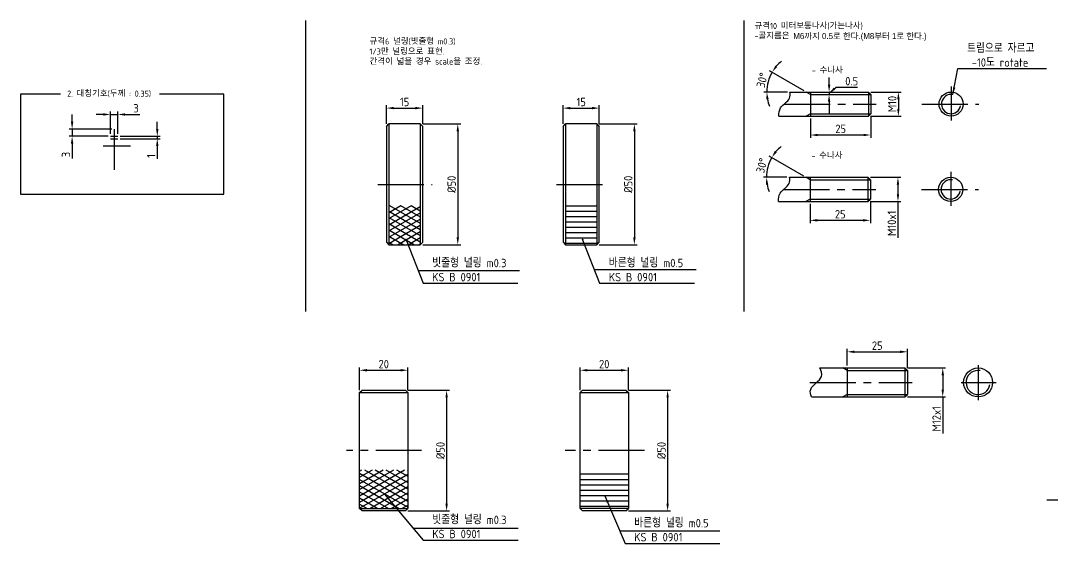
# Model space of a CAD drawing. Header units: millimetres. Extents: x 0 to 10991, y 0 to 768.
# Drawn here: x 769.2 to 1197, y 200.2 to 416.7 of the extents above; entities that cross this region are included whole.
import ezdxf

# ---------------------------------------------------------------- set-up
doc = ezdxf.new("R2010")
doc.units = ezdxf.units.MM
doc.linetypes.add('CENTER2', pattern=[28.575, 19.05, -3.175, 3.175, -3.175])
for name, color, linetype in [('가는실선', 7, 'Continuous'), ('문자', 2, 'Continuous'), ('외형선', 3, 'Continuous'), ('중심선', 7, 'CENTER2')]:
    doc.layers.add(name, color=color, linetype=linetype)
doc.styles.get("Standard").update_dxf_attribs({"font": 'isocp.shx', "bigfont": 'whgtxt.shx'})
doc.dimstyles.new('ISO-25', dxfattribs={"dimtxt": 3.5, "dimasz": 3, "dimexe": 1.2, "dimexo": 1, "dimgap": 0.8, "dimtad": 1, "dimdec": 3, "dimdsep": 46, "dimtxsty": 'Standard', "dimcen": 0, "dimclrd": 7, "dimclre": 7, "dimclrt": 2, "dimadec": 0, "dimazin": 2, "dimtfac": 1, "dimtdec": 3, "dimtmove": 0, "dimatfit": 3, "dimfxl": 0, "dimlwd": -1, "dimlwe": -1, "dimarcsym": 0})

# ---------------------------------------------------------------- blocks, each defined once
blk = doc.blocks.new('*D4')
at = {"layer": 'Defpoints', "color": 0}
for p in [(809.51, 377.82), (806.51, 368.78), (809.51, 368.78)]:
    blk.add_point(p, dxfattribs=at)
at = {"layer": '외형선', "color": 7}
for p, q in [((803.51, 377.82), (800.51, 377.82)), ((806.51, 369.78), (806.51, 379.02)), ((806.51, 377.82), (809.51, 377.82)), ((809.51, 369.78), (809.51, 379.02)), ((812.51, 377.82), (818.66, 377.82))]:
    blk.add_line(p, q, dxfattribs=at)
for points in [[(803.51, 378.32), (803.51, 377.32), (806.51, 377.82)], [(812.51, 378.32), (812.51, 377.32), (809.51, 377.82)]]:
    blk.add_solid(points, dxfattribs=at)
at = {"layer": '외형선', "color": 2, "insert": (817.08, 380.37), "char_height": 3.5, "attachment_point": 5}
blk.add_mtext('3', dxfattribs=at)
blk = doc.blocks.new('*D5')
at = {"layer": 'Defpoints', "color": 0}
for p in [(809.51, 368.78), (809.51, 367.78), (825.89, 367.78)]:
    blk.add_point(p, dxfattribs=at)
at = {"layer": '외형선', "color": 7}
for p, q in [((825.89, 371.78), (825.89, 374.78)), ((810.51, 368.78), (827.09, 368.78)), ((825.89, 368.78), (825.89, 367.78)), ((810.51, 367.78), (827.09, 367.78)), ((825.89, 364.78), (825.89, 359.48))]:
    blk.add_line(p, q, dxfattribs=at)
for points in [[(825.39, 371.78), (826.39, 371.78), (825.89, 368.78)], [(825.39, 364.78), (826.39, 364.78), (825.89, 367.78)]]:
    blk.add_solid(points, dxfattribs=at)
at = {"layer": '외형선', "color": 2, "insert": (823.34, 360.63), "char_height": 3.5, "attachment_point": 5, "rotation": 90}
blk.add_mtext('1', dxfattribs=at)
blk = doc.blocks.new('*D6')
at = {"layer": 'Defpoints', "color": 0}
for p in [(790.57, 368.78), (806.51, 368.78), (808.01, 371.78)]:
    blk.add_point(p, dxfattribs=at)
at = {"layer": '외형선', "color": 7}
for p, q in [((790.57, 374.78), (790.57, 377.78)), ((807.01, 371.78), (789.37, 371.78)), ((805.51, 368.78), (789.37, 368.78)), ((790.57, 371.78), (790.57, 368.78)), ((790.57, 365.78), (790.57, 359.64))]:
    blk.add_line(p, q, dxfattribs=at)
for points in [[(790.07, 374.78), (791.07, 374.78), (790.57, 371.78)], [(790.07, 365.78), (791.07, 365.78), (790.57, 368.78)]]:
    blk.add_solid(points, dxfattribs=at)
at = {"layer": '외형선', "color": 2, "insert": (788.02, 361.21), "char_height": 3.5, "attachment_point": 5, "rotation": 90}
blk.add_mtext('3', dxfattribs=at)
blk = doc.blocks.new('*D7')
at = {"layer": 'Defpoints', "color": 0}
for p in [(934.93, 373.88), (934.93, 323.88), (950.48, 323.88)]:
    blk.add_point(p, dxfattribs=at)
at = {"layer": '외형선', "color": 7}
for p, q in [((935.93, 373.88), (951.68, 373.88)), ((950.48, 370.88), (950.48, 326.88)), ((935.93, 323.88), (951.68, 323.88))]:
    blk.add_line(p, q, dxfattribs=at)
for points in [[(949.98, 370.88), (950.98, 370.88), (950.48, 373.88)], [(949.98, 326.88), (950.98, 326.88), (950.48, 323.88)]]:
    blk.add_solid(points, dxfattribs=at)
at = {"layer": '외형선', "color": 2, "insert": (947.93, 348.88), "char_height": 3.5, "attachment_point": 5, "rotation": 90}
blk.add_mtext('%%C50', dxfattribs=at)
blk = doc.blocks.new('*D8')
at = {"layer": 'Defpoints', "color": 0}
for p in [(935.93, 380.45), (920.93, 372.88), (935.93, 372.88)]:
    blk.add_point(p, dxfattribs=at)
at = {"layer": '외형선', "color": 7}
for p, q in [((920.93, 373.88), (920.93, 381.65)), ((935.93, 373.88), (935.93, 381.65)), ((923.93, 380.45), (932.93, 380.45))]:
    blk.add_line(p, q, dxfattribs=at)
for points in [[(923.93, 380.95), (923.93, 379.95), (920.93, 380.45)], [(932.93, 380.95), (932.93, 379.95), (935.93, 380.45)]]:
    blk.add_solid(points, dxfattribs=at)
at = {"layer": '외형선', "color": 2, "insert": (928.43, 383), "char_height": 3.5, "attachment_point": 5}
blk.add_mtext('15', dxfattribs=at)
blk = doc.blocks.new('*D10')
at = {"layer": 'Defpoints', "color": 0}
for p in [(1008.16, 373.88), (1008.16, 323.88), (1023.71, 323.88)]:
    blk.add_point(p, dxfattribs=at)
at = {"layer": '외형선', "color": 7}
for p, q in [((1009.16, 373.88), (1024.91, 373.88)), ((1023.71, 370.88), (1023.71, 326.88)), ((1009.16, 323.88), (1024.91, 323.88))]:
    blk.add_line(p, q, dxfattribs=at)
for points in [[(1023.21, 370.88), (1024.21, 370.88), (1023.71, 373.88)], [(1023.21, 326.88), (1024.21, 326.88), (1023.71, 323.88)]]:
    blk.add_solid(points, dxfattribs=at)
at = {"layer": '외형선', "color": 2, "insert": (1021.16, 348.88), "char_height": 3.5, "attachment_point": 5, "rotation": 90}
blk.add_mtext('%%C50', dxfattribs=at)
blk = doc.blocks.new('*D11')
at = {"layer": 'Defpoints', "color": 0}
for p in [(1009.16, 380.45), (994.16, 372.88), (1009.16, 372.88)]:
    blk.add_point(p, dxfattribs=at)
at = {"layer": '외형선', "color": 7}
for p, q in [((994.16, 373.88), (994.16, 381.65)), ((1009.16, 373.88), (1009.16, 381.65)), ((997.16, 380.45), (1006.16, 380.45))]:
    blk.add_line(p, q, dxfattribs=at)
for points in [[(997.16, 380.95), (997.16, 379.95), (994.16, 380.45)], [(1006.16, 380.95), (1006.16, 379.95), (1009.16, 380.45)]]:
    blk.add_solid(points, dxfattribs=at)
at = {"layer": '외형선', "color": 2, "insert": (1001.66, 383), "char_height": 3.5, "attachment_point": 5}
blk.add_mtext('15', dxfattribs=at)
blk = doc.blocks.new('*D12')
at = {"layer": 'Defpoints', "color": 0}
for p in [(1120.72, 387.12), (1120.72, 377.12), (1133.16, 377.12)]:
    blk.add_point(p, dxfattribs=at)
at = {"layer": '외형선', "color": 7}
for p, q in [((1121.72, 387.12), (1134.36, 387.12)), ((1133.16, 384.12), (1133.16, 380.12)), ((1121.72, 377.12), (1134.36, 377.12))]:
    blk.add_line(p, q, dxfattribs=at)
for points in [[(1132.66, 384.12), (1133.66, 384.12), (1133.16, 387.12)], [(1132.66, 380.12), (1133.66, 380.12), (1133.16, 377.12)]]:
    blk.add_solid(points, dxfattribs=at)
at = {"layer": '외형선', "color": 2, "insert": (1130.61, 382.12), "char_height": 3.5, "attachment_point": 5, "rotation": 90}
blk.add_mtext('M10', dxfattribs=at)
blk = doc.blocks.new('*D13')
at = {"layer": 'Defpoints', "color": 0}
for p in [(1096.72, 377.12), (1121.72, 378.26), (1096.72, 369.31)]:
    blk.add_point(p, dxfattribs=at)
at = {"layer": '외형선', "color": 7}
for p, q in [((1121.72, 377.26), (1121.72, 368.11)), ((1096.72, 376.12), (1096.72, 368.11)), ((1118.72, 369.31), (1099.72, 369.31))]:
    blk.add_line(p, q, dxfattribs=at)
for points in [[(1099.72, 369.81), (1099.72, 368.81), (1096.72, 369.31)], [(1118.72, 369.81), (1118.72, 368.81), (1121.72, 369.31)]]:
    blk.add_solid(points, dxfattribs=at)
at = {"layer": '외형선', "color": 2, "insert": (1109.22, 371.86), "char_height": 3.5, "attachment_point": 5}
blk.add_mtext('25', dxfattribs=at)
blk = doc.blocks.new('*D14')
at = {"layer": 'Defpoints', "color": 0}
for p in [(1079.6, 392.72), (1088.14, 387.12), (1094.99, 387.12), (1096.72, 386.12), (1120.72, 387.12)]:
    blk.add_point(p, dxfattribs=at)
at = {"layer": '외형선', "color": 7}
for p, q in [((1094.12, 387.62), (1079.76, 395.91)), ((1087.14, 387.12), (1077.41, 387.12))]:
    blk.add_line(p, q, dxfattribs=at)
for start, end in [(128.9779, 139.4889), (150, 180), (190.5111, 201.0221)]:
    blk.add_arc((1094.99, 387.12), 16.38, start, end, dxfattribs=at)
for points in [[(1082.94, 397.47), (1082.13, 398.04), (1080.8, 395.31)], [(1078.39, 384.08), (1079.38, 384.18), (1078.61, 387.12)]]:
    blk.add_solid(points, dxfattribs=at)
at = {"layer": '외형선', "color": 2, "insert": (1076.7, 392.02), "char_height": 3.5, "attachment_point": 5, "rotation": 75}
blk.add_mtext('30°', dxfattribs=at)
blk = doc.blocks.new('*D15')
at = {"layer": 'Defpoints', "color": 0}
for p in [(1120.56, 351.78), (1120.56, 341.78), (1132.99, 341.78)]:
    blk.add_point(p, dxfattribs=at)
at = {"layer": '외형선', "color": 7}
for p, q in [((1121.56, 351.78), (1134.19, 351.78)), ((1132.99, 348.78), (1132.99, 344.78)), ((1121.56, 341.78), (1134.19, 341.78)), ((1132.99, 341.78), (1132.99, 326.68))]:
    blk.add_line(p, q, dxfattribs=at)
for points in [[(1132.49, 348.78), (1133.49, 348.78), (1132.99, 351.78)], [(1132.49, 344.78), (1133.49, 344.78), (1132.99, 341.78)]]:
    blk.add_solid(points, dxfattribs=at)
at = {"layer": '외형선', "color": 2, "insert": (1130.44, 332.73), "char_height": 3.5, "attachment_point": 5, "rotation": 90}
blk.add_mtext('M10x1', dxfattribs=at)
blk = doc.blocks.new('*D16')
at = {"layer": 'Defpoints', "color": 0}
for p in [(1121.56, 342.92), (1096.56, 341.78), (1096.56, 333.97)]:
    blk.add_point(p, dxfattribs=at)
at = {"layer": '외형선', "color": 7}
for p, q in [((1096.56, 340.78), (1096.56, 332.77)), ((1121.56, 341.92), (1121.56, 332.77)), ((1118.56, 333.97), (1099.56, 333.97))]:
    blk.add_line(p, q, dxfattribs=at)
for points in [[(1099.56, 334.47), (1099.56, 333.47), (1096.56, 333.97)], [(1118.56, 334.47), (1118.56, 333.47), (1121.56, 333.97)]]:
    blk.add_solid(points, dxfattribs=at)
at = {"layer": '외형선', "color": 2, "insert": (1109.06, 336.52), "char_height": 3.5, "attachment_point": 5}
blk.add_mtext('25', dxfattribs=at)
blk = doc.blocks.new('*D17')
at = {"layer": 'Defpoints', "color": 0}
for p in [(1079.44, 357.38), (1087.98, 351.78), (1094.82, 351.78), (1096.56, 350.78), (1120.56, 351.78)]:
    blk.add_point(p, dxfattribs=at)
at = {"layer": '외형선', "color": 7}
for p, q in [((1093.96, 352.28), (1079.6, 360.57)), ((1086.98, 351.78), (1077.25, 351.78))]:
    blk.add_line(p, q, dxfattribs=at)
for start, end in [(128.9779, 139.4889), (150, 180), (190.5111, 201.0221)]:
    blk.add_arc((1094.82, 351.78), 16.38, start, end, dxfattribs=at)
for points in [[(1082.78, 362.13), (1081.96, 362.71), (1080.64, 359.97)], [(1078.22, 348.75), (1079.22, 348.84), (1078.45, 351.78)]]:
    blk.add_solid(points, dxfattribs=at)
at = {"layer": '외형선', "color": 2, "insert": (1076.54, 356.68), "char_height": 3.5, "attachment_point": 5, "rotation": 75}
blk.add_mtext('30°', dxfattribs=at)
blk = doc.blocks.new('*D44')
at = {"layer": 'Defpoints', "color": 0}
for p in [(929.78, 271.88), (909.78, 262.62), (929.78, 262.62)]:
    blk.add_point(p, dxfattribs=at)
at = {"layer": '외형선', "color": 7}
for p, q in [((909.78, 263.62), (909.78, 273.08)), ((912.78, 271.88), (926.78, 271.88)), ((929.78, 263.62), (929.78, 273.08))]:
    blk.add_line(p, q, dxfattribs=at)
for points in [[(912.78, 272.38), (912.78, 271.38), (909.78, 271.88)], [(926.78, 272.38), (926.78, 271.38), (929.78, 271.88)]]:
    blk.add_solid(points, dxfattribs=at)
at = {"layer": '외형선', "color": 2, "insert": (919.78, 274.43), "char_height": 3.5, "attachment_point": 5}
blk.add_mtext('20', dxfattribs=at)
blk = doc.blocks.new('*D45')
at = {"layer": 'Defpoints', "color": 0}
for p in [(928.78, 263.62), (928.78, 213.62), (945.85, 213.62)]:
    blk.add_point(p, dxfattribs=at)
at = {"layer": '외형선', "color": 7}
for p, q in [((929.78, 263.62), (947.05, 263.62)), ((945.85, 260.62), (945.85, 216.62)), ((929.78, 213.62), (947.05, 213.62))]:
    blk.add_line(p, q, dxfattribs=at)
for points in [[(945.35, 260.62), (946.35, 260.62), (945.85, 263.62)], [(945.35, 216.62), (946.35, 216.62), (945.85, 213.62)]]:
    blk.add_solid(points, dxfattribs=at)
at = {"layer": '외형선', "color": 2, "insert": (943.3, 238.62), "char_height": 3.5, "attachment_point": 5, "rotation": 90}
blk.add_mtext('%%C50', dxfattribs=at)
blk = doc.blocks.new('*D46')
at = {"layer": 'Defpoints', "color": 0}
for p in [(1021.2, 271.88), (1001.2, 262.62), (1021.2, 262.62)]:
    blk.add_point(p, dxfattribs=at)
at = {"layer": '외형선', "color": 7}
for p, q in [((1001.2, 263.62), (1001.2, 273.08)), ((1004.2, 271.88), (1018.2, 271.88)), ((1021.2, 263.62), (1021.2, 273.08))]:
    blk.add_line(p, q, dxfattribs=at)
for points in [[(1004.2, 272.38), (1004.2, 271.38), (1001.2, 271.88)], [(1018.2, 272.38), (1018.2, 271.38), (1021.2, 271.88)]]:
    blk.add_solid(points, dxfattribs=at)
at = {"layer": '외형선', "color": 2, "insert": (1011.2, 274.43), "char_height": 3.5, "attachment_point": 5}
blk.add_mtext('20', dxfattribs=at)
blk = doc.blocks.new('*D47')
at = {"layer": 'Defpoints', "color": 0}
for p in [(1020.2, 263.62), (1020.2, 213.62), (1037.48, 213.62)]:
    blk.add_point(p, dxfattribs=at)
at = {"layer": '외형선', "color": 7}
for p, q in [((1021.2, 263.62), (1038.68, 263.62)), ((1037.48, 260.62), (1037.48, 216.62)), ((1021.2, 213.62), (1038.68, 213.62))]:
    blk.add_line(p, q, dxfattribs=at)
for points in [[(1036.98, 260.62), (1037.98, 260.62), (1037.48, 263.62)], [(1036.98, 216.62), (1037.98, 216.62), (1037.48, 213.62)]]:
    blk.add_solid(points, dxfattribs=at)
at = {"layer": '외형선', "color": 2, "insert": (1034.93, 238.62), "char_height": 3.5, "attachment_point": 5, "rotation": 90}
blk.add_mtext('%%C50', dxfattribs=at)
blk = doc.blocks.new('*D48')
at = {"layer": 'Defpoints', "color": 0}
for p in [(1135.89, 272.83), (1135.89, 260.83), (1151.56, 260.83)]:
    blk.add_point(p, dxfattribs=at)
at = {"layer": '외형선', "color": 7}
for p, q in [((1136.89, 272.83), (1152.76, 272.83)), ((1151.56, 269.83), (1151.56, 263.83)), ((1136.89, 260.83), (1152.76, 260.83)), ((1151.56, 260.83), (1151.56, 245.73))]:
    blk.add_line(p, q, dxfattribs=at)
for points in [[(1151.06, 269.83), (1152.06, 269.83), (1151.56, 272.83)], [(1151.06, 263.83), (1152.06, 263.83), (1151.56, 260.83)]]:
    blk.add_solid(points, dxfattribs=at)
at = {"layer": '외형선', "color": 2, "insert": (1149.01, 251.78), "char_height": 3.5, "attachment_point": 5, "rotation": 90}
blk.add_mtext('M12x1', dxfattribs=at)
blk = doc.blocks.new('*D49')
at = {"layer": 'Defpoints', "color": 0}
for p in [(1136.89, 279.52), (1111.89, 272.83), (1136.89, 271.83)]:
    blk.add_point(p, dxfattribs=at)
at = {"layer": '외형선', "color": 7}
for p, q in [((1111.89, 273.83), (1111.89, 280.72)), ((1114.89, 279.52), (1133.89, 279.52)), ((1136.89, 272.83), (1136.89, 280.72))]:
    blk.add_line(p, q, dxfattribs=at)
for points in [[(1114.89, 280.02), (1114.89, 279.02), (1111.89, 279.52)], [(1133.89, 280.02), (1133.89, 279.02), (1136.89, 279.52)]]:
    blk.add_solid(points, dxfattribs=at)
at = {"layer": '외형선', "color": 2, "insert": (1124.39, 282.07), "char_height": 3.5, "attachment_point": 5}
blk.add_mtext('25', dxfattribs=at)

msp = doc.modelspace()

# ---------------------------------------------------------------- hatches: boundary and pattern name
at = {"layer": '가는실선'}
h = msp.add_hatch(dxfattribs=at)
h.set_pattern_fill('ANSI31', color=256, scale=0.7, angle=345)
h.set_pattern_definition([(30, (0, -10.2423), (-1.11125, 1.9247415), [])])
h.paths.add_polyline_path([(934.9305, 340.1227), (921.9305, 340.1227), (921.9305, 323.8796), (934.9305, 323.8796)])
h = msp.add_hatch(dxfattribs=at)
h.set_pattern_fill('ANSI31', color=256, scale=0.7, angle=105)
h.set_pattern_definition([(150, (0, -10.2423), (-1.11125, -1.9247415), [])])
h.paths.add_polyline_path([(934.9305, 340.1227), (921.9305, 340.1227), (921.9305, 323.8796), (934.9305, 323.8796)])
h = msp.add_hatch(dxfattribs=at)
h.set_pattern_fill('ANSI31', color=256, scale=0.7, angle=315)
h.paths.add_polyline_path([(1008.1612, 340.2954), (995.1612, 340.2954), (995.1612, 323.8796), (1008.1612, 323.8796)])
h = msp.add_hatch(dxfattribs=at)
h.set_pattern_fill('ANSI31', color=256, scale=0.7, angle=345)
h.paths.add_polyline_path([(929.7779, 230.6447), (909.7779, 230.6447), (909.7779, 214.6164), (929.7779, 214.6164)])
h = msp.add_hatch(dxfattribs=at)
h.set_pattern_fill('ANSI31', color=256, scale=0.7, angle=105)
h.paths.add_polyline_path([(929.7779, 230.6447), (909.7779, 230.6447), (909.7779, 214.6164), (929.7779, 214.6164)])
h = msp.add_hatch(dxfattribs=at)
h.set_pattern_fill('ANSI31', color=256, scale=0.7, angle=315)
h.paths.add_polyline_path([(1021.1996, 230.1714), (1001.1996, 230.1714), (1001.1996, 214.6164), (1021.1996, 214.6164)])

# ---------------------------------------------------------------- linework, layer by layer
for p, q in [((1096.718, 386.1182), (1094.9859, 387.1182)), ((1096.718, 386.1182), (1121.718, 386.1182)), ((1096.718, 378.1182), (1094.9859, 377.1182)), ((1096.718, 378.1182), (1121.718, 378.1182)), ((1096.5557, 350.7798), (1094.8236, 351.7798)), ((1096.5557, 350.7798), (1121.5557, 350.7798)), ((1096.5557, 342.7798), (1094.8236, 341.7798)), ((1096.5557, 342.7798), (1121.5557, 342.7798)), ((934.0142, 313.1757), (976.0825, 313.1757)), ((1007.0491, 313.6762), (1049.31, 313.6762)), ((1111.8937, 271.8264), (1110.1617, 272.8264)), ((1111.8937, 271.8264), (1136.8937, 271.8264)), ((1111.8937, 261.8264), (1110.1617, 260.8264)), ((1111.8937, 261.8264), (1136.8937, 261.8264)), ((931.8808, 206.5463), (975.467, 206.5463)), ((1017.6424, 205.37), (1059.1955, 205.4406))]:
    msp.add_line(p, q, dxfattribs=at)
for centre, radius in [((1155.0255, 382.1182), 4), ((1154.8632, 346.7798), 4), ((1166.2193, 266.8264), 5)]:
    msp.add_arc(centre, radius, 80, 350, dxfattribs=at)
for points in [[(1083.6371, 377.1182), (1083.5411, 378.39), (1083.9064, 381.3003), (1088.3657, 383.6323), (1088.3394, 386.1941), (1088.144, 387.1182)], [(1083.4748, 341.7798), (1083.3788, 343.0516), (1083.7441, 345.9619), (1088.2034, 348.2939), (1088.1771, 350.8557), (1087.9817, 351.7798)]]:
    msp.add_open_spline(points, degree=3, knots=[3.49297035, 3.49297035, 3.49297035, 3.49297035, 7.20264486, 12.6261946, 15.39797237, 15.39797237, 15.39797237, 15.39797237], dxfattribs=at)
at = {"layer": '문자'}
for p, q in [((806.5113, 368.7802), (809.5113, 368.7802)), ((806.5113, 367.7802), (809.5113, 367.7802))]:
    msp.add_line(p, q, dxfattribs=at)
at = {"layer": '외형선'}
for p, q in [((887.3301, 416.6669), (887.3301, 296.2007)), ((1069.1242, 416.6669), (1069.1242, 296.2007)), ((785.716, 386.2508), (769.2291, 386.2508)), ((769.2291, 386.2508), (769.2291, 344.7572)), ((853.4952, 386.2508), (826.8313, 386.2508)), ((853.4952, 344.7572), (853.4952, 386.2508)), ((1088.144, 387.1182), (1120.718, 387.1182)), ((1096.718, 387.1182), (1096.718, 377.1182)), ((1120.718, 387.1182), (1121.718, 386.1182)), ((1120.718, 387.1182), (1120.718, 377.1182)), ((1121.718, 386.1182), (1121.718, 378.1182)), ((1083.6371, 377.1182), (1120.718, 377.1182)), ((1120.718, 377.1182), (1121.718, 378.1182)), ((920.9305, 372.8796), (921.9305, 373.8796)), ((920.9305, 372.8796), (920.9305, 324.8796)), ((934.9305, 373.8796), (921.9305, 373.8796)), ((921.9305, 373.8796), (921.9305, 323.8796)), ((934.9305, 373.8796), (935.9305, 372.8796)), ((934.9305, 373.8796), (934.9305, 323.8796)), ((935.9305, 324.8796), (935.9305, 372.8796)), ((994.1612, 372.8796), (995.1612, 373.8796)), ((994.1612, 372.8796), (994.1612, 324.8796)), ((1008.1612, 373.8796), (995.1612, 373.8796)), ((995.1612, 373.8796), (995.1612, 323.8796)), ((1008.1612, 373.8796), (1009.1612, 372.8796)), ((1008.1612, 373.8796), (1008.1612, 323.8796)), ((1009.1612, 324.8796), (1009.1612, 372.8796)), ((803.4552, 364.7802), (814.8385, 364.7802)), ((1087.9817, 351.7798), (1120.5557, 351.7798)), ((1096.5557, 351.7798), (1096.5557, 341.7798)), ((1120.5557, 351.7798), (1121.5557, 350.7798)), ((1120.5557, 351.7798), (1120.5557, 341.7798)), ((1121.5557, 350.7798), (1121.5557, 342.7798)), ((769.2291, 344.7572), (853.4952, 344.7572)), ((1120.5557, 341.7798), (1121.5557, 342.7798)), ((1083.4748, 341.7798), (1120.5557, 341.7798)), ((920.9305, 324.8796), (921.9305, 323.8796)), ((921.9305, 323.8796), (934.9305, 323.8796)), ((934.9305, 323.8796), (935.9305, 324.8796)), ((994.1612, 324.8796), (995.1612, 323.8796)), ((995.1612, 323.8796), (1008.1612, 323.8796)), ((1008.1612, 323.8796), (1009.1612, 324.8796)), ((1100.6067, 272.8264), (1135.8937, 272.8264)), ((1111.8937, 272.8264), (1111.8937, 260.8264)), ((1136.8937, 271.8264), (1135.8937, 272.8264)), ((1135.8937, 272.8264), (1135.8937, 260.8264)), ((1136.8937, 271.8264), (1136.8937, 261.8264)), ((909.7779, 262.6164), (910.7779, 263.6164)), ((909.7779, 214.6164), (909.7779, 262.6164)), ((909.7779, 262.6164), (929.7779, 262.6164)), ((910.7779, 263.6164), (928.7779, 263.6164)), ((928.7779, 263.6164), (929.7779, 262.6164)), ((929.7779, 262.6164), (929.7779, 214.6164)), ((1001.1996, 262.6164), (1002.1996, 263.6164)), ((1001.1996, 214.6164), (1001.1996, 262.6164)), ((1001.1996, 262.6164), (1021.1996, 262.6164)), ((1002.1996, 263.6164), (1020.1996, 263.6164)), ((1020.1996, 263.6164), (1021.1996, 262.6164)), ((1021.1996, 262.6164), (1021.1996, 214.6164)), ((1135.8937, 260.8264), (1136.8937, 261.8264)), ((1097.148, 260.8264), (1135.8937, 260.8264)), ((910.7779, 213.6164), (909.7779, 214.6164)), ((909.7779, 214.6164), (929.7779, 214.6164)), ((929.7779, 214.6164), (928.7779, 213.6164)), ((1002.1996, 213.6164), (1001.1996, 214.6164)), ((1021.1996, 214.6164), (1001.1996, 214.6164)), ((1020.1996, 213.6164), (1021.1996, 214.6164)), ((928.7779, 213.6164), (910.7779, 213.6164)), ((1020.1996, 213.6164), (1002.1996, 213.6164))]:
    msp.add_line(p, q, dxfattribs=at)
at = {"layer": '외형선', "color": 7}
for p, q in [((1104.431, 390.1182), (1104.431, 393.1182)), ((1104.431, 387.1182), (1104.431, 386.1182)), ((1105.431, 387.1182), (1105.631, 387.1182)), ((1105.431, 386.1182), (1105.631, 386.1182)), ((1104.431, 383.1182), (1104.431, 377.8182))]:
    msp.add_line(p, q, dxfattribs=at)
at = {"layer": '외형선'}
for centre, radius in [((1155.0255, 382.1182), 5), ((1154.8632, 346.7798), 5), ((1166.2193, 266.8264), 6)]:
    msp.add_circle(centre, radius, dxfattribs=at)
msp.add_open_spline([(1097.148, 260.8264), (1096.6607, 261.9405), (1096.0126, 265.1576), (1102.318, 268.2324), (1101.2616, 271.5902), (1100.6067, 272.8264)], degree=3, knots=[3.11554805, 3.11554805, 3.11554805, 3.11554805, 6.57351738, 13.57127633, 17.39546487, 17.39546487, 17.39546487, 17.39546487], dxfattribs=at)
at = {"layer": '외형선', "color": 7}
for points in [[(1103.931, 390.1182), (1104.931, 390.1182), (1104.431, 387.1182)], [(1103.931, 383.1182), (1104.931, 383.1182), (1104.431, 386.1182)]]:
    msp.add_solid(points, dxfattribs=at)
at = {"layer": '중심선'}
for p, q in [((1155.0255, 389.3897), (1155.0255, 375.3232)), ((1085.778, 382.1182), (1123.9334, 382.1182)), ((1142.8716, 382.1182), (1166.5865, 382.1182)), ((808.0113, 371.7802), (808.0113, 354.8718)), ((1154.8632, 354.0513), (1154.8632, 339.9848)), ((917.3691, 348.8796), (939.8212, 348.8796)), ((991.4404, 348.8796), (1011.4279, 348.8796)), ((1085.6157, 346.7798), (1123.7711, 346.7798)), ((1142.7093, 346.7798), (1166.4242, 346.7798)), ((1166.2193, 274.0436), (1166.2193, 259.4621)), ((1096.4695, 266.8264), (1138.8117, 266.8264)), ((1159.1603, 266.8264), (1173.6365, 266.8264)), ((935.4988, 238.6164), (904.3955, 238.6164)), ((1027.8806, 238.6164), (994.9821, 238.6164)), ((1266.7627, 218.0519), (1194.7425, 218.0519))]:
    msp.add_line(p, q, dxfattribs=at)

# ---------------------------------------------------------------- texts
at = {"layer": '문자', "char_height": 2.5, "attachment_point": 1}
for s, width, insert in [('규격10 미터보통나사(가는나사)\\P-골지름은 {\\fGulim|b0|i0|c129|p50;M6까지 0.5로 한다.(M8부터 1로 한다.)}', 87.91333, (1073.5214, 415.707)), ('규격6 널링(빗줄형 m0.3)\\P1/3만 널링으로 표현.\\P간격이 넓을 경우 scale을 조정.', 87.91333, (913.8957, 409.3078)), (' - 수나사', 22.753543, (1095.729, 397.3257)), ('2. 대칭기호(두께 : 0.35)', 35.343956, (788.4977, 387.6735)), (' - 수나사', 22.753543, (1095.5667, 361.9873))]:
    msp.add_mtext_dynamic_manual_height_columns(s, width=width, gutter_width=12.5, heights=[0], dxfattribs=dict(at, insert=insert))
at = {"layer": '외형선', "color": 2, "char_height": 3.5, "attachment_point": 7}
for s, insert in [('트림으로 자르고\\P -10도 rotate', (1161.6217, 397.5878)), ('0.5', (1111.1218, 389.8593)), ('빗줄형 널링 m0.3\\PKS B 0901', (939.8759, 308.705)), ('바른형 널링 m0.5\\PKS B 0901', (1013.1066, 308.705)), ('빗줄형 널링 m0.3\\PKS B 0901', (939.9137, 202.3211)), ('바른형 널링 m0.5\\PKS B 0901', (1023.6422, 200.9952))]:
    msp.add_mtext(s, dxfattribs=dict(at, insert=insert))

# ---------------------------------------------------------------- dimensions: what is measured, and where the dimension line sits
at = {"layer": '외형선'}
for base, line1, line2, picture, middle in [((1079.5976, 392.7191), ((1088.144, 387.1182), (1120.718, 387.1182)), ((1096.718, 386.1182), (1094.9859, 387.1182)), '*D14', (1076.7048, 392.0166)), ((1079.4352, 357.3807), ((1087.9817, 351.7798), (1120.5557, 351.7798)), ((1096.5557, 350.7798), (1094.8236, 351.7798)), '*D17', (1076.5425, 356.6782))]:
    dim = msp.add_angular_dim_2l(base=base, line1=line1, line2=line2, dimstyle='ISO-25', dxfattribs=at)
    dim.commit()
    dim.dimension.update_dxf_attribs({"geometry": picture, "text_midpoint": middle})
for base, p1, p2, picture, middle in [((935.9305, 380.4465), (920.9305, 372.8796), (935.9305, 372.8796), '*D8', (928.4305, 382.9965)), ((1009.1612, 380.4465), (994.1612, 372.8796), (1009.1612, 372.8796), '*D11', (1001.6612, 382.9965)), ((809.5113, 377.8214), (806.5113, 368.7802), (809.5113, 368.7802), '*D4', (817.0838, 380.3714)), ((1096.718, 369.3119), (1121.718, 378.2575), (1096.718, 377.1182), '*D13', (1109.218, 371.8623)), ((1096.5557, 333.9735), (1121.5557, 342.9191), (1096.5557, 341.7798), '*D16', (1109.0557, 336.5239)), ((1136.8937, 279.518), (1111.8937, 272.8264), (1136.8937, 271.8264), '*D49', (1124.3937, 282.0683)), ((929.7779, 271.8771), (909.7779, 262.6164), (929.7779, 262.6164), '*D44', (919.7779, 274.4274)), ((1021.1996, 271.8771), (1001.1996, 262.6164), (1021.1996, 262.6164), '*D46', (1011.1996, 274.4274))]:
    dim = msp.add_linear_dim(base=base, p1=p1, p2=p2, dimstyle='ISO-25', dxfattribs=at)
    dim.commit()
    dim.dimension.update_dxf_attribs({"geometry": picture, "text_midpoint": middle})
for base, p1, p2, text, picture, middle in [((1133.1573, 377.1182), (1120.718, 387.1182), (1120.718, 377.1182), 'M<>', '*D12', (1133.1573, 382.1182)), ((1132.995, 341.7798), (1120.5557, 351.7798), (1120.5557, 341.7798), 'M<>x1', '*D15', (1132.995, 332.7298))]:
    dim = msp.add_linear_dim(base=base, p1=p1, p2=p2, angle=90, text=text, dimstyle='ISO-25', dxfattribs=at)
    dim.commit()
    dim.dimension.update_dxf_attribs({"geometry": picture, "text_midpoint": middle, "dimtype": 160})
for base, p1, p2, picture, middle in [((790.5674, 368.7802), (808.0113, 371.7802), (806.5113, 368.7802), '*D6', (788.0174, 361.2077)), ((825.8883, 367.7802), (809.5113, 368.7802), (809.5113, 367.7802), '*D5', (823.3383, 360.6302))]:
    dim = msp.add_linear_dim(base=base, p1=p1, p2=p2, angle=90, dimstyle='ISO-25', dxfattribs=at)
    dim.commit()
    dim.dimension.update_dxf_attribs({"geometry": picture, "text_midpoint": middle})
for base, p1, p2, text, picture, middle in [((950.4786, 323.8796), (934.9305, 373.8796), (934.9305, 323.8796), '%%C<>', '*D7', (947.9286, 348.8796)), ((1023.7092, 323.8796), (1008.1612, 373.8796), (1008.1612, 323.8796), '%%C<>', '*D10', (1021.1592, 348.8796)), ((1151.5568, 260.8264), (1135.8937, 272.8264), (1135.8937, 260.8264), 'M<>x1', '*D48', (1149.0064, 251.7764)), ((945.8468, 213.6164), (928.7779, 263.6164), (928.7779, 213.6164), '%%C<>', '*D45', (943.2968, 238.6164)), ((1037.4795, 213.6164), (1020.1996, 263.6164), (1020.1996, 213.6164), '%%C<>', '*D47', (1034.9295, 238.6164))]:
    dim = msp.add_linear_dim(base=base, p1=p1, p2=p2, angle=90, text=text, dimstyle='ISO-25', dxfattribs=at)
    dim.commit()
    dim.dimension.update_dxf_attribs({"geometry": picture, "text_midpoint": middle})

# ---------------------------------------------------------------- leaders
at = {"layer": '외형선', "annotation_type": 0, "has_hookline": 1, "hookline_direction": 0}
for points, override, text_width in [([(1155.7201, 386.0574), (1157.8217, 396.7878), (1160.8217, 396.7878)], {"dimgap": 0.8, "dimtad": 1}, 32.8854), ([(1104.431, 386.6182), (1107.3218, 389.0593), (1110.3218, 389.0593)], {"dimgap": 0.8, "dimtad": 1}, 5.0477), ([(929.0174, 325.9501), (936.0759, 307.905), (939.0759, 307.905)], {"dimgap": 0.8, "dimtad": 1, "dimldrblk": 'DotSmall'}, 35.5533), ([(1002.2481, 325.9501), (1009.3066, 307.905), (1012.3066, 307.905)], {"dimgap": 0.8, "dimtad": 1, "dimldrblk": 'DotSmall'}, 35.5533), ([(920.0881, 220.5467), (936.1137, 201.5211), (939.1137, 201.5211)], {"dimgap": 0.8, "dimtad": 1, "dimldrblk": 'DotSmall'}, 35.5533), ([(1011.4657, 219.8998), (1019.8422, 200.1952), (1022.8422, 200.1952)], {"dimgap": 0.8, "dimtad": 1}, 35.5533)]:
    msp.add_leader(points, dimstyle='ISO-25', override=override, dxfattribs=dict(at, text_width=text_width))

doc.saveas('drawing.dxf')
